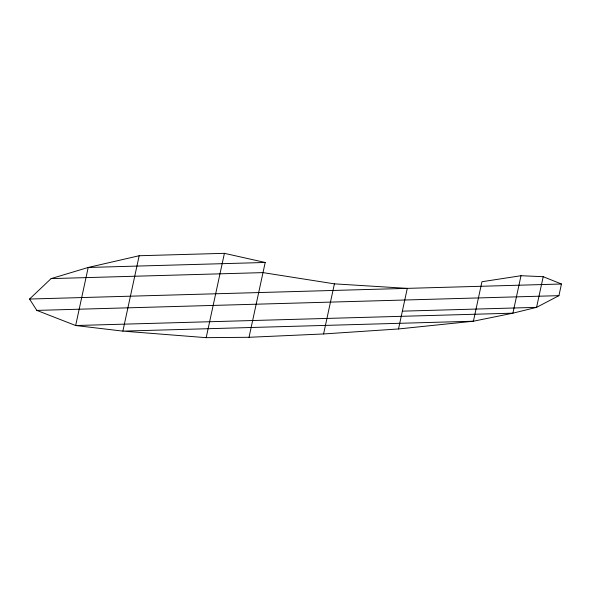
<?xml version="1.0" encoding="UTF-8"?>
<svg xmlns="http://www.w3.org/2000/svg" width="591" height="591" viewBox="0 0 591 591"><rect width="100%" height="100%" fill="white"/><g stroke="black" fill="none" stroke-linecap="round" stroke-linejoin="round"><path stroke-width="0.89" d="M139.166 255.74L122.869 331.123L75.655 325.523L36.841 310.401L29.55 299.039L51.114 278.605L88.207 267.464L139.166 255.74L224.417 253.332L265.196 262.47L249.018 337.291L206.185 337.668L122.869 331.123L473.406 321.216L512.907 313.171L536.576 307.357L558.931 295.655L561.45 284.012L543.21 276.699L521.003 275.716L481.938 281.737L473.406 321.216L398.511 328.958L323.587 333.959L249.018 337.291M206.185 337.668L224.417 253.332M323.587 333.959L334.417 283.85L407.288 288.371L398.511 328.958M521.003 275.716L512.907 313.171L75.655 325.523L88.207 267.464L265.196 262.47M543.21 276.699L536.576 307.357L402.36 311.154M51.114 278.605L263.002 272.614L334.417 283.85M29.55 299.039L561.45 284.012M36.841 310.401L558.931 295.655"/></g></svg>
